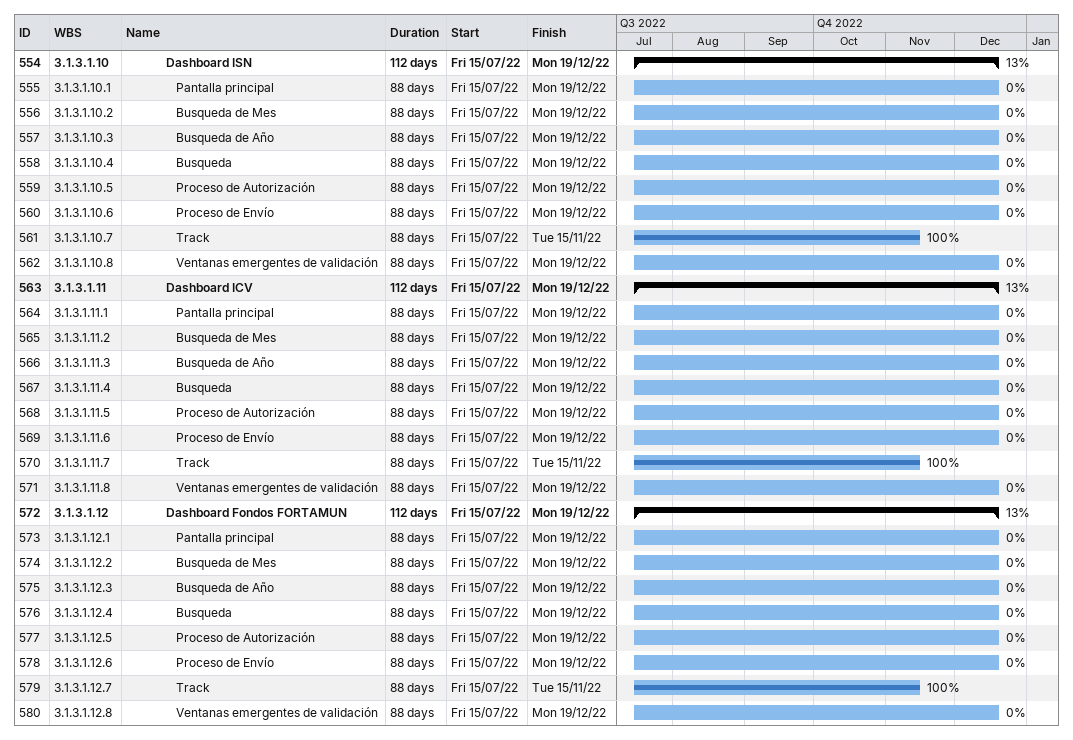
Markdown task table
| ID | WBS | Task | Duration | Start | Finish | % complete |
|---|---|---|---|---|---|---|
| 554 | 3.1.3.1.10 | **Dashboard ISN** | 112d | 2022-07-15 | 2022-12-19 | 13 |
| 555 | 3.1.3.1.10.1 | Pantalla principal | 88d | 2022-07-15 | 2022-12-19 | 0 |
| 556 | 3.1.3.1.10.2 | Busqueda de Mes | 88d | 2022-07-15 | 2022-12-19 | 0 |
| 557 | 3.1.3.1.10.3 | Busqueda de Año | 88d | 2022-07-15 | 2022-12-19 | 0 |
| 558 | 3.1.3.1.10.4 | Busqueda | 88d | 2022-07-15 | 2022-12-19 | 0 |
| 559 | 3.1.3.1.10.5 | Proceso de Autorización | 88d | 2022-07-15 | 2022-12-19 | 0 |
| 560 | 3.1.3.1.10.6 | Proceso de Envío | 88d | 2022-07-15 | 2022-12-19 | 0 |
| 561 | 3.1.3.1.10.7 | Track | 88d | 2022-07-15 | 2022-11-15 | 100 |
| 562 | 3.1.3.1.10.8 | Ventanas emergentes de validación | 88d | 2022-07-15 | 2022-12-19 | 0 |
| 563 | 3.1.3.1.11 | **Dashboard ICV** | 112d | 2022-07-15 | 2022-12-19 | 13 |
| 564 | 3.1.3.1.11.1 | Pantalla principal | 88d | 2022-07-15 | 2022-12-19 | 0 |
| 565 | 3.1.3.1.11.2 | Busqueda de Mes | 88d | 2022-07-15 | 2022-12-19 | 0 |
| 566 | 3.1.3.1.11.3 | Busqueda de Año | 88d | 2022-07-15 | 2022-12-19 | 0 |
| 567 | 3.1.3.1.11.4 | Busqueda | 88d | 2022-07-15 | 2022-12-19 | 0 |
| 568 | 3.1.3.1.11.5 | Proceso de Autorización | 88d | 2022-07-15 | 2022-12-19 | 0 |
| 569 | 3.1.3.1.11.6 | Proceso de Envío | 88d | 2022-07-15 | 2022-12-19 | 0 |
| 570 | 3.1.3.1.11.7 | Track | 88d | 2022-07-15 | 2022-11-15 | 100 |
| 571 | 3.1.3.1.11.8 | Ventanas emergentes de validación | 88d | 2022-07-15 | 2022-12-19 | 0 |
| 572 | 3.1.3.1.12 | **Dashboard Fondos FORTAMUN** | 112d | 2022-07-15 | 2022-12-19 | 13 |
| 573 | 3.1.3.1.12.1 | Pantalla principal | 88d | 2022-07-15 | 2022-12-19 | 0 |
| 574 | 3.1.3.1.12.2 | Busqueda de Mes | 88d | 2022-07-15 | 2022-12-19 | 0 |
| 575 | 3.1.3.1.12.3 | Busqueda de Año | 88d | 2022-07-15 | 2022-12-19 | 0 |
| 576 | 3.1.3.1.12.4 | Busqueda | 88d | 2022-07-15 | 2022-12-19 | 0 |
| 577 | 3.1.3.1.12.5 | Proceso de Autorización | 88d | 2022-07-15 | 2022-12-19 | 0 |
| 578 | 3.1.3.1.12.6 | Proceso de Envío | 88d | 2022-07-15 | 2022-12-19 | 0 |
| 579 | 3.1.3.1.12.7 | Track | 88d | 2022-07-15 | 2022-11-15 | 100 |
| 580 | 3.1.3.1.12.8 | Ventanas emergentes de validación | 88d | 2022-07-15 | 2022-12-19 | 0 |
